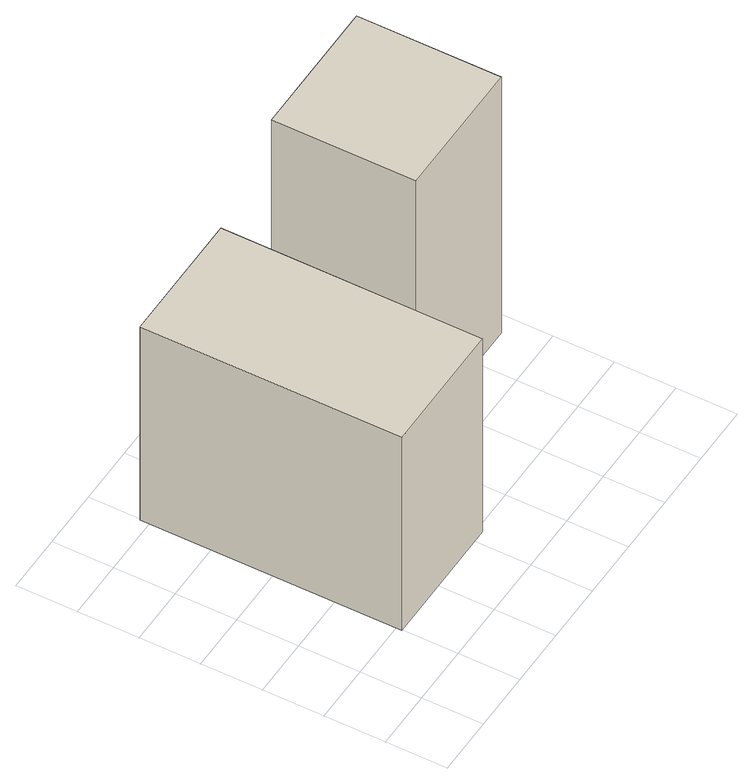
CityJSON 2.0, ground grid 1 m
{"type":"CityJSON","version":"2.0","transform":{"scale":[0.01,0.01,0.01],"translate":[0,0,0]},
"CityObjects":{
"building1":{"type":"Building","children":["building1-1"],"geometry":[{"type":"Solid","lod":"1","boundaries":[[[[0,1,2,3]],[[4,5,6,7]],[[3,4,7,0]],[[0,7,6,1]],[[1,6,5,2]],[[2,5,4,3]]]]}]},
"building1-1":{"type":"BuildingPart","parents":["building1"],"geometry":[{"type":"Solid","lod":"1","boundaries":[[[[8,9,10,11]],[[12,13,14,15]],[[11,12,15,8]],[[8,15,14,9]],[[9,14,13,10]],[[10,13,12,11]]]]}]}
},
"vertices":[
[99,516,0],[322,516,0],[322,91,0],[99,91,0],[99,91,388],[322,91,388],[322,516,388],[99,516,388],
[434,500,0],[669,500,0],[669,265,0],[434,265,0],[434,265,514],[669,265,514],[669,500,514],[434,500,514]
]}
